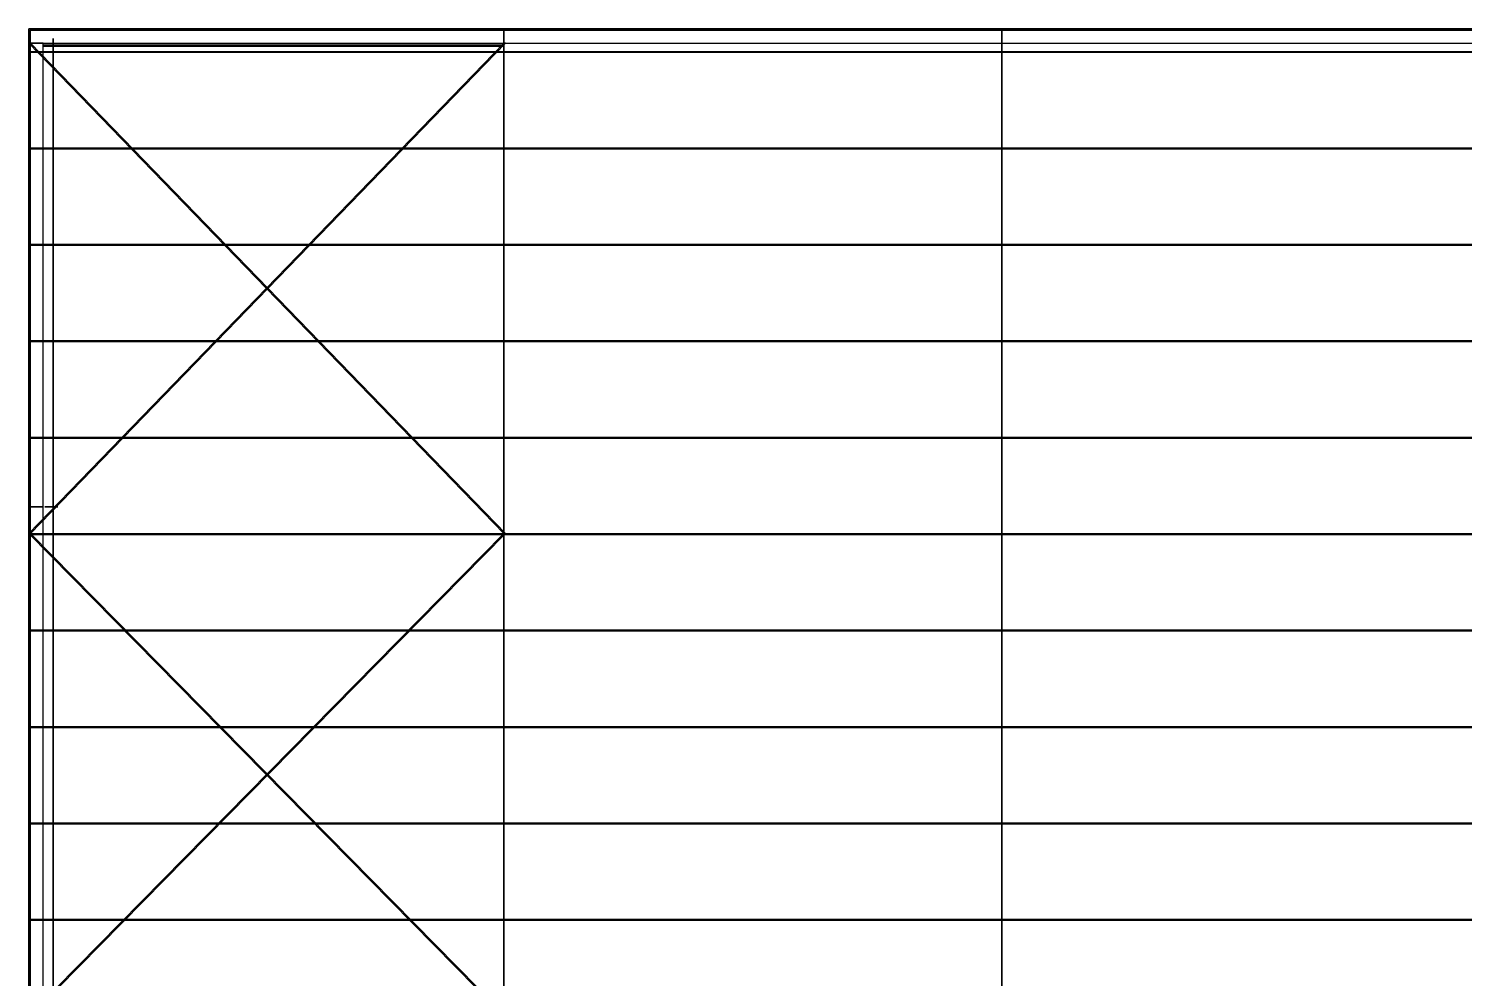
# Model space of a CAD drawing. Extents: x -4500 to 50000, y 0 to 61000.
# Drawn here: x 0 to 22205, y 46304 to 61000 of the extents above; entities that cross this region are included whole.
import ezdxf

# ---------------------------------------------------------------- set-up
doc = ezdxf.new("R2010")
doc.units = 0
doc.linetypes.add('CONTIN', pattern=[0])
for name, color, linetype in [('Default', 7, 'CONTIN'), ('Floor_surface', 3, 'CONTIN'), ('Frame_lines', 7, 'CONTIN'), ('Roof_purlins', 4, 'CONTIN'), ('Roof_surface', 1, 'CONTIN'), ('Wall_Framing', 1, 'CONTIN'), ('Wall_girts', 5, 'CONTIN'), ('Wall_surfaces', 2, 'CONTIN'), ('Wind_bracing', 8, 'CONTIN')]:
    doc.layers.add(name, color=color, linetype=linetype)

# ---------------------------------------------------------------- blocks, each defined once
blk = doc.blocks.new('BUILD1')
at = {"layer": 'Floor_surface', "color": 2}
for points, invisible_edges in [([(0, 0), (1791.339, 0), (1791.339, 2401.575)], 12), ([(0, 0), (1791.339, 2401.575), (0, 2401.575)], 5)]:
    blk.add_3dface(points, dxfattribs=dict(at, invisible_edges=invisible_edges))
at = {"layer": 'Frame_lines', "color": 1}
for points, invisible_edges in [([(14.961, 2385.827), (14.961, 2395.669), (14.961, 2395.669, 267.717)], 12), ([(14.961, 2385.827), (14.961, 2395.669, 267.717), (14.961, 2379.921, 249.508)], 7), ([(14.961, 2379.921, 249.508), (14.961, 2395.669, 267.717), (14.961, 2253.387, 281.945)], 13), ([(289.37, 2381.89), (289.37, 2395.669), (289.37, 2395.669, 267.717)], 12), ([(289.37, 2381.89), (289.37, 2395.669, 267.717), (289.37, 2368.11, 254.646)], 7), ([(289.37, 2368.11, 254.646), (289.37, 2395.669, 267.717), (289.37, 2253.387, 281.945)], 13), ([(592.52, 2381.89), (592.52, 2395.669), (592.52, 2395.669, 267.717)], 12), ([(592.52, 2381.89), (592.52, 2395.669, 267.717), (592.52, 2368.11, 254.646)], 7), ([(592.52, 2368.11, 254.646), (592.52, 2395.669, 267.717), (592.52, 2253.387, 281.945)], 13), ([(14.961, 2379.921, 249.508), (14.961, 2253.387, 281.945), (14.961, 2251.036, 258.44)], 7), ([(289.37, 2368.11, 254.646), (289.37, 2253.387, 281.945), (289.37, 2251.82, 266.275)], 7), ([(592.52, 2368.11, 254.646), (592.52, 2253.387, 281.945), (592.52, 2251.82, 266.275)], 7), ([(14.961, 2251.036, 258.44), (14.961, 2253.387, 281.945), (14.961, 2018.339, 305.45)], 13), ([(14.961, 2251.036, 258.44), (14.961, 2018.339, 305.45), (14.961, 2015.401, 276.069)], 7), ([(289.37, 2251.82, 266.275), (289.37, 2253.387, 281.945), (289.37, 2018.339, 305.45)], 13), ([(289.37, 2251.82, 266.275), (289.37, 2018.339, 305.45), (289.37, 2016.184, 283.904)], 7), ([(592.52, 2251.82, 266.275), (592.52, 2253.387, 281.945), (592.52, 2018.339, 305.45)], 13), ([(592.52, 2251.82, 266.275), (592.52, 2018.339, 305.45), (592.52, 2016.184, 283.904)], 7), ([(14.961, 2015.401, 276.069), (14.961, 2018.339, 305.45), (14.961, 1783.291, 328.954)], 13), ([(14.961, 2015.401, 276.069), (14.961, 1783.291, 328.954), (14.961, 1780.548, 301.532)], 7), ([(289.37, 2016.184, 283.904), (289.37, 2018.339, 305.45), (289.37, 1783.291, 328.954)], 13), ([(289.37, 2016.184, 283.904), (289.37, 1783.291, 328.954), (289.37, 1781.136, 307.408)], 7), ([(592.52, 2016.184, 283.904), (592.52, 2018.339, 305.45), (592.52, 1783.291, 328.954)], 13), ([(592.52, 2016.184, 283.904), (592.52, 1783.291, 328.954), (592.52, 1781.136, 307.408)], 7)]:
    blk.add_3dface(points, dxfattribs=dict(at, invisible_edges=invisible_edges))
at = {"layer": 'Roof_purlins', "color": 4}
for points, invisible_edges in [([(0.984, 2400.591, 267.814), (0.984, 2400.591, 275.688), (289.37, 2400.591, 275.688)], 12), ([(0.984, 2400.591, 267.814), (289.37, 2400.591, 275.688), (289.37, 2400.591, 267.814)], 5), ([(289.37, 2400.591, 267.814), (289.37, 2400.591, 275.688), (592.52, 2400.591, 275.688)], 12), ([(289.37, 2400.591, 267.814), (592.52, 2400.591, 275.688), (592.52, 2400.591, 267.814)], 5), ([(592.52, 2400.591, 267.814), (592.52, 2400.591, 275.688), (895.669, 2400.591, 275.688)], 12), ([(592.52, 2400.591, 267.814), (895.669, 2400.591, 275.688), (895.669, 2400.591, 267.814)], 5), ([(0.984, 2386.998, 269.135), (0.984, 2387.781, 276.97), (289.37, 2387.781, 276.97)], 12), ([(0.984, 2386.998, 269.135), (289.37, 2387.781, 276.97), (289.37, 2386.998, 269.135)], 5), ([(289.37, 2386.998, 269.135), (289.37, 2387.781, 276.97), (592.52, 2387.781, 276.97)], 12), ([(289.37, 2386.998, 269.135), (592.52, 2387.781, 276.97), (592.52, 2386.998, 269.135)], 5), ([(592.52, 2386.998, 269.135), (592.52, 2387.781, 276.97), (895.669, 2387.781, 276.97)], 12), ([(592.52, 2386.998, 269.135), (895.669, 2387.781, 276.97), (895.669, 2386.998, 269.135)], 5), ([(0.984, 2328.236, 275.011), (0.984, 2329.02, 282.846), (289.37, 2329.02, 282.846)], 12), ([(0.984, 2328.236, 275.011), (289.37, 2329.02, 282.846), (289.37, 2328.236, 275.011)], 5), ([(289.37, 2328.236, 275.011), (289.37, 2329.02, 282.846), (592.52, 2329.02, 282.846)], 12), ([(289.37, 2328.236, 275.011), (592.52, 2329.02, 282.846), (592.52, 2328.236, 275.011)], 5), ([(592.52, 2328.236, 275.011), (592.52, 2329.02, 282.846), (895.669, 2329.02, 282.846)], 12), ([(592.52, 2328.236, 275.011), (895.669, 2329.02, 282.846), (895.669, 2328.236, 275.011)], 5), ([(0.984, 2269.474, 280.887), (0.984, 2270.258, 288.722), (289.37, 2270.258, 288.722)], 12), ([(0.984, 2269.474, 280.887), (289.37, 2270.258, 288.722), (289.37, 2269.474, 280.887)], 5), ([(289.37, 2269.474, 280.887), (289.37, 2270.258, 288.722), (592.52, 2270.258, 288.722)], 12), ([(289.37, 2269.474, 280.887), (592.52, 2270.258, 288.722), (592.52, 2269.474, 280.887)], 5), ([(592.52, 2269.474, 280.887), (592.52, 2270.258, 288.722), (895.669, 2270.258, 288.722)], 12), ([(592.52, 2269.474, 280.887), (895.669, 2270.258, 288.722), (895.669, 2269.474, 280.887)], 5), ([(0.984, 2210.712, 286.764), (0.984, 2211.495, 294.599), (289.37, 2211.495, 294.599)], 12), ([(0.984, 2210.712, 286.764), (289.37, 2211.495, 294.599), (289.37, 2210.712, 286.764)], 5), ([(289.37, 2210.712, 286.764), (289.37, 2211.495, 294.599), (592.52, 2211.495, 294.599)], 12), ([(289.37, 2210.712, 286.764), (592.52, 2211.495, 294.599), (592.52, 2210.712, 286.764)], 5), ([(592.52, 2210.712, 286.764), (592.52, 2211.495, 294.599), (895.669, 2211.495, 294.599)], 12), ([(592.52, 2210.712, 286.764), (895.669, 2211.495, 294.599), (895.669, 2210.712, 286.764)], 5), ([(0.984, 2151.95, 292.64), (0.984, 2152.733, 300.475), (289.37, 2152.733, 300.475)], 12), ([(0.984, 2151.95, 292.64), (289.37, 2152.733, 300.475), (289.37, 2151.95, 292.64)], 5), ([(289.37, 2151.95, 292.64), (289.37, 2152.733, 300.475), (592.52, 2152.733, 300.475)], 12), ([(289.37, 2151.95, 292.64), (592.52, 2152.733, 300.475), (592.52, 2151.95, 292.64)], 5), ([(592.52, 2151.95, 292.64), (592.52, 2152.733, 300.475), (895.669, 2152.733, 300.475)], 12), ([(592.52, 2151.95, 292.64), (895.669, 2152.733, 300.475), (895.669, 2151.95, 292.64)], 5), ([(0.984, 2093.188, 298.516), (0.984, 2093.971, 306.351), (289.37, 2093.971, 306.351)], 12), ([(0.984, 2093.188, 298.516), (289.37, 2093.971, 306.351), (289.37, 2093.188, 298.516)], 5), ([(289.37, 2093.188, 298.516), (289.37, 2093.971, 306.351), (592.52, 2093.971, 306.351)], 12), ([(289.37, 2093.188, 298.516), (592.52, 2093.971, 306.351), (592.52, 2093.188, 298.516)], 5), ([(592.52, 2093.188, 298.516), (592.52, 2093.971, 306.351), (895.669, 2093.971, 306.351)], 12), ([(592.52, 2093.188, 298.516), (895.669, 2093.971, 306.351), (895.669, 2093.188, 298.516)], 5), ([(0.984, 2034.426, 304.392), (0.984, 2035.209, 312.227), (289.37, 2035.209, 312.227)], 12), ([(0.984, 2034.426, 304.392), (289.37, 2035.209, 312.227), (289.37, 2034.426, 304.392)], 5), ([(289.37, 2034.426, 304.392), (289.37, 2035.209, 312.227), (592.52, 2035.209, 312.227)], 12), ([(289.37, 2034.426, 304.392), (592.52, 2035.209, 312.227), (592.52, 2034.426, 304.392)], 5), ([(592.52, 2034.426, 304.392), (592.52, 2035.209, 312.227), (895.669, 2035.209, 312.227)], 12), ([(592.52, 2034.426, 304.392), (895.669, 2035.209, 312.227), (895.669, 2034.426, 304.392)], 5), ([(0.984, 1975.664, 310.268), (0.984, 1976.447, 318.103), (289.37, 1976.447, 318.103)], 12), ([(0.984, 1975.664, 310.268), (289.37, 1976.447, 318.103), (289.37, 1975.664, 310.268)], 5), ([(289.37, 1975.664, 310.268), (289.37, 1976.447, 318.103), (592.52, 1976.447, 318.103)], 12), ([(289.37, 1975.664, 310.268), (592.52, 1976.447, 318.103), (592.52, 1975.664, 310.268)], 5), ([(592.52, 1975.664, 310.268), (592.52, 1976.447, 318.103), (895.669, 1976.447, 318.103)], 12), ([(592.52, 1975.664, 310.268), (895.669, 1976.447, 318.103), (895.669, 1975.664, 310.268)], 5), ([(0.984, 1916.902, 316.145), (0.984, 1917.685, 323.98), (289.37, 1917.685, 323.98)], 12), ([(0.984, 1916.902, 316.145), (289.37, 1917.685, 323.98), (289.37, 1916.902, 316.145)], 5), ([(289.37, 1916.902, 316.145), (289.37, 1917.685, 323.98), (592.52, 1917.685, 323.98)], 12), ([(289.37, 1916.902, 316.145), (592.52, 1917.685, 323.98), (592.52, 1916.902, 316.145)], 5), ([(592.52, 1916.902, 316.145), (592.52, 1917.685, 323.98), (895.669, 1917.685, 323.98)], 12), ([(592.52, 1916.902, 316.145), (895.669, 1917.685, 323.98), (895.669, 1916.902, 316.145)], 5), ([(0.984, 1858.14, 322.021), (0.984, 1858.923, 329.856), (289.37, 1858.923, 329.856)], 12), ([(0.984, 1858.14, 322.021), (289.37, 1858.923, 329.856), (289.37, 1858.14, 322.021)], 5), ([(289.37, 1858.14, 322.021), (289.37, 1858.923, 329.856), (592.52, 1858.923, 329.856)], 12), ([(289.37, 1858.14, 322.021), (592.52, 1858.923, 329.856), (592.52, 1858.14, 322.021)], 5), ([(592.52, 1858.14, 322.021), (592.52, 1858.923, 329.856), (895.669, 1858.923, 329.856)], 12), ([(592.52, 1858.14, 322.021), (895.669, 1858.923, 329.856), (895.669, 1858.14, 322.021)], 5)]:
    blk.add_3dface(points, dxfattribs=dict(at, invisible_edges=invisible_edges))
at = {"layer": 'Roof_surface', "color": 7}
for points, invisible_edges in [([(0, 2401.575, 275.591), (0, 1200.787, 395.669), (1791.339, 1200.787, 395.669)], 12), ([(0, 2401.575, 275.591), (1791.339, 1200.787, 395.669), (1791.339, 2401.575, 275.591)], 5)]:
    blk.add_3dface(points, dxfattribs=dict(at, invisible_edges=invisible_edges))
at = {"layer": 'Wall_Framing', "color": 1}
for points, invisible_edges in [([(17.717, 2110.236), (9.842, 2110.236), (9.842, 2110.236, 287.992)], 12), ([(17.717, 2110.236), (9.842, 2110.236, 287.992), (17.717, 2110.236, 287.992)], 5)]:
    blk.add_3dface(points, dxfattribs=dict(at, invisible_edges=invisible_edges))
at = {"layer": 'Wall_girts', "color": 5}
for points, invisible_edges in [([(289.37, 2392.717, 144.882), (289.37, 2400.591, 144.882), (0.984, 2400.591, 144.882)], 12), ([(289.37, 2392.717, 144.882), (0.984, 2400.591, 144.882), (0.984, 2392.717, 144.882)], 5), ([(289.37, 2392.717, 203.937), (289.37, 2400.591, 203.937), (0.984, 2400.591, 203.937)], 12), ([(289.37, 2392.717, 203.937), (0.984, 2400.591, 203.937), (0.984, 2392.717, 203.937)], 5), ([(592.52, 2392.717, 144.882), (592.52, 2400.591, 144.882), (289.37, 2400.591, 144.882)], 12), ([(592.52, 2392.717, 144.882), (289.37, 2400.591, 144.882), (289.37, 2392.717, 144.882)], 5), ([(592.52, 2392.717, 203.937), (592.52, 2400.591, 203.937), (289.37, 2400.591, 203.937)], 12), ([(592.52, 2392.717, 203.937), (289.37, 2400.591, 203.937), (289.37, 2392.717, 203.937)], 5), ([(895.669, 2392.717, 144.882), (895.669, 2400.591, 144.882), (592.52, 2400.591, 144.882)], 12), ([(895.669, 2392.717, 144.882), (592.52, 2400.591, 144.882), (592.52, 2392.717, 144.882)], 5), ([(895.669, 2392.717, 203.937), (895.669, 2400.591, 203.937), (592.52, 2400.591, 203.937)], 12), ([(895.669, 2392.717, 203.937), (592.52, 2400.591, 203.937), (592.52, 2392.717, 203.937)], 5), ([(8.858, 2392.717, 144.882), (0.984, 2392.717, 144.882), (0.984, 2110.236, 144.882)], 12), ([(8.858, 2392.717, 144.882), (0.984, 2110.236, 144.882), (8.858, 2110.236, 144.882)], 5), ([(8.858, 2392.717, 203.937), (0.984, 2392.717, 203.937), (0.984, 2110.236, 203.937)], 12), ([(8.858, 2392.717, 203.937), (0.984, 2110.236, 203.937), (8.858, 2110.236, 203.937)], 5), ([(8.858, 2392.717, 262.992), (0.984, 2392.717, 262.992), (0.984, 2110.236, 262.992)], 12), ([(8.858, 2392.717, 262.992), (0.984, 2110.236, 262.992), (8.858, 2110.236, 262.992)], 5), ([(8.858, 2110.236, 144.882), (0.984, 2110.236, 144.882), (0.984, 1734.252, 144.882)], 12), ([(8.858, 2110.236, 144.882), (0.984, 1734.252, 144.882), (8.858, 1734.252, 144.882)], 5), ([(8.858, 2110.236, 203.937), (0.984, 2110.236, 203.937), (0.984, 1807.087, 203.937)], 12), ([(8.858, 2110.236, 203.937), (0.984, 1807.087, 203.937), (8.858, 1807.087, 203.937)], 5), ([(8.858, 2110.236, 262.992), (0.984, 2110.236, 262.992), (0.984, 1807.087, 262.992)], 12), ([(8.858, 2110.236, 262.992), (0.984, 1807.087, 262.992), (8.858, 1807.087, 262.992)], 5)]:
    blk.add_3dface(points, dxfattribs=dict(at, invisible_edges=invisible_edges))
at = {"layer": 'Wall_surfaces', "color": 7}
for points, invisible_edges in [([(0, 2110.236, 275.591), (0, 2110.236, 304.724), (0, 2401.575, 275.591)], 13), ([(0, 2110.236, 275.591), (0, 2401.575, 275.591), (0, 2401.575, 275.591)], 13), ([(0, 2401.575, 141.732), (0, 2401.575, 275.591), (0, 2401.575, 141.732)], 14), ([(0, 2401.575, 141.732), (0, 2401.575, 275.591), (0, 2110.236, 275.591)], 14), ([(0, 2401.575, 141.732), (0, 2110.236, 275.591), (0, 2110.236, 141.732)], 15), ([(0, 2401.575, 141.732), (0, 2110.236, 141.732), (0, 2401.575, 141.732)], 5), ([(0, 2401.575), (0, 2401.575, 141.732), (0, 2401.575)], 15), ([(0, 2401.575, 141.732), (0, 2110.236, 141.732), (0, 2401.575, 141.732)], 13), ([(0, 2401.575), (0, 2110.236), (0, 2401.575)], 15), ([(0, 2401.575, 141.732), (0, 2401.575, 275.591), (0, 2401.575, 141.732)], 5), ([(289.37, 2401.575, 141.732), (289.37, 2401.575, 275.591), (0, 2401.575, 275.591)], 13), ([(289.37, 2401.575, 141.732), (0, 2401.575, 275.591), (0, 2401.575, 141.732)], 13), ([(289.37, 2401.575, 141.732), (0, 2401.575, 141.732), (289.37, 2401.575, 141.732)], 5), ([(0, 2401.575), (0, 2401.575, 141.732), (0, 2401.575)], 15), ([(289.37, 2401.575, 141.732), (0, 2401.575, 141.732), (289.37, 2401.575, 141.732)], 13), ([(289.37, 2401.575), (0, 2401.575), (289.37, 2401.575)], 15), ([(289.37, 2401.575, 141.732), (289.37, 2401.575, 275.591), (289.37, 2401.575, 141.732)], 7), ([(592.52, 2401.575, 141.732), (592.52, 2401.575, 275.591), (289.37, 2401.575, 275.591)], 13), ([(592.52, 2401.575, 141.732), (289.37, 2401.575, 275.591), (289.37, 2401.575, 141.732)], 15), ([(592.52, 2401.575, 141.732), (289.37, 2401.575, 141.732), (592.52, 2401.575, 141.732)], 5), ([(289.37, 2401.575), (289.37, 2401.575, 141.732), (289.37, 2401.575)], 15), ([(592.52, 2401.575, 141.732), (289.37, 2401.575, 141.732), (592.52, 2401.575, 141.732)], 13), ([(592.52, 2401.575), (289.37, 2401.575), (592.52, 2401.575)], 15), ([(289.37, 2401.575, 141.732), (289.37, 2401.575, 275.591), (289.37, 2401.575, 141.732)], 7), ([(289.37, 2401.575), (289.37, 2401.575, 141.732), (289.37, 2401.575)], 15), ([(592.52, 2401.575, 141.732), (592.52, 2401.575, 275.591), (592.52, 2401.575, 141.732)], 7), ([(895.669, 2401.575, 141.732), (895.669, 2401.575, 275.591), (592.52, 2401.575, 275.591)], 13), ([(895.669, 2401.575, 141.732), (592.52, 2401.575, 275.591), (592.52, 2401.575, 141.732)], 15), ([(895.669, 2401.575, 141.732), (592.52, 2401.575, 141.732), (895.669, 2401.575, 141.732)], 5), ([(592.52, 2401.575), (592.52, 2401.575, 141.732), (592.52, 2401.575)], 15), ([(895.669, 2401.575, 141.732), (592.52, 2401.575, 141.732), (895.669, 2401.575, 141.732)], 13), ([(895.669, 2401.575), (592.52, 2401.575), (895.669, 2401.575)], 15), ([(592.52, 2401.575, 141.732), (592.52, 2401.575, 275.591), (592.52, 2401.575, 141.732)], 7), ([(592.52, 2401.575), (592.52, 2401.575, 141.732), (592.52, 2401.575)], 15), ([(0, 2110.236, 141.732), (0, 2110.236, 275.591), (0, 2110.236, 141.732)], 15), ([(0, 2110.236), (0, 2110.236, 141.732), (0, 2110.236)], 15), ([(0, 1807.087, 304.724), (0, 1807.087, 335.039), (0, 2110.236, 304.724)], 13), ([(0, 1807.087, 304.724), (0, 2110.236, 304.724), (0, 2110.236, 304.724)], 15), ([(0, 2110.236, 141.732), (0, 2110.236, 304.724), (0, 2110.236, 141.732)], 15), ([(0, 2110.236, 141.732), (0, 2110.236, 304.724), (0, 1807.087, 304.724)], 15), ([(0, 2110.236, 141.732), (0, 1807.087, 304.724), (0, 1807.087, 141.732)], 15), ([(0, 2110.236, 141.732), (0, 1807.087, 141.732), (0, 2110.236, 141.732)], 5), ([(0, 2110.236), (0, 2110.236, 141.732), (0, 2110.236)], 15), ([(0, 2110.236, 141.732), (0, 1807.087, 141.732), (0, 2110.236, 141.732)], 13), ([(0, 2110.236), (0, 1807.087), (0, 2110.236)], 15)]:
    blk.add_3dface(points, dxfattribs=dict(at, invisible_edges=invisible_edges))
at = {"layer": 'Wind_bracing', "color": 7}
for points, invisible_edges in [([(0, 2392.717, 266.732), (289.37, 2093.977, 297.492), (290.37, 2093.977, 297.492)], 12), ([(0, 2392.717, 266.732), (290.37, 2093.977, 297.492), (1, 2392.717, 266.732)], 5), ([(289.37, 2392.717, 266.732), (0, 2093.977, 297.492), (1, 2093.977, 297.492)], 12), ([(289.37, 2392.717, 266.732), (1, 2093.977, 297.492), (290.37, 2392.717, 266.732)], 5), ([(289.37, 2390.748, 6), (8.858, 2390.748, 254.732), (8.858, 2391.748, 254.732)], 12), ([(289.37, 2390.748, 6), (8.858, 2391.748, 254.732), (289.37, 2391.748, 6)], 5), ([(289.37, 2390.748, 254.732), (8.858, 2390.748, 6), (8.858, 2391.748, 6)], 12), ([(289.37, 2390.748, 254.732), (8.858, 2391.748, 6), (289.37, 2391.748, 254.732)], 5), ([(0, 2093.977, 297.492), (289.37, 1800.158, 326.874), (290.37, 1800.158, 326.874)], 12), ([(0, 2093.977, 297.492), (290.37, 1800.158, 326.874), (1, 2093.977, 297.492)], 5), ([(289.37, 2093.977, 297.492), (0, 1800.158, 326.874), (1, 1800.158, 326.874)], 12), ([(289.37, 2093.977, 297.492), (1, 1800.158, 326.874), (290.37, 2093.977, 297.492)], 5)]:
    blk.add_3dface(points, dxfattribs=dict(at, invisible_edges=invisible_edges))

msp = doc.modelspace()

# ---------------------------------------------------------------- block references
at = {"layer": 'Default', "xscale": 25.4, "yscale": 25.4, "zscale": 25.4}
msp.add_blockref('BUILD1', (0, 0), dxfattribs=at)

doc.saveas('drawing.dxf')
